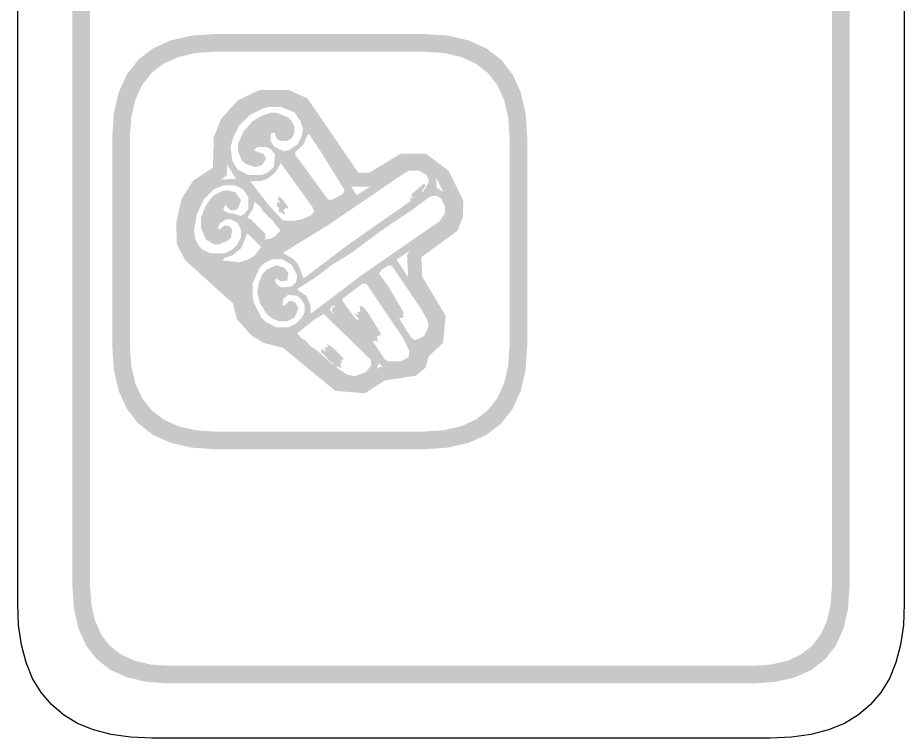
# Model space of a CAD drawing. Header units: millimetres. Extents: x 6 to 297, y 55 to 451.
# Drawn here: x 273.96 to 294.04, y 387.16 to 403.47 of the extents above; entities that cross this region are included whole.
import ezdxf

# ---------------------------------------------------------------- set-up
doc = ezdxf.new("R2010")
doc.units = ezdxf.units.MM
doc.layers.add('CUT', color=1, linetype='Continuous')
doc.layers.add('RASTER', color=7, linetype='Continuous')

msp = doc.modelspace()

# ---------------------------------------------------------------- hatches: boundary and pattern name
at = {"layer": 'RASTER'}
h = msp.add_hatch(color=7, dxfattribs=at)
h.paths.add_polyline_path([(290.6, 450), (291.116, 449.966), (291.563, 449.863), (291.941, 449.691), (292.25, 449.45), (292.491, 449.141), (292.663, 448.763), (292.766, 448.316), (292.8, 447.8), (292.8, 390.6), (292.766, 390.084), (292.662, 389.638), (292.491, 389.259), (292.25, 388.95), (291.941, 388.709), (291.563, 388.538), (291.116, 388.434), (290.6, 388.4), (277.4, 388.4), (276.884, 388.434), (276.438, 388.538), (276.059, 388.709), (275.75, 388.95), (275.509, 389.259), (275.338, 389.638), (275.234, 390.084), (275.2, 390.6), (275.2, 447.8), (275.234, 448.316), (275.338, 448.763), (275.509, 449.141), (275.75, 449.45), (276.059, 449.691), (276.438, 449.863), (276.884, 449.966), (277.4, 450)])
h.paths.add_polyline_path([(290.6, 449.6), (277.4, 449.6), (276.978, 449.572), (276.612, 449.488), (276.303, 449.347), (276.05, 449.15), (275.853, 448.897), (275.713, 448.588), (275.628, 448.222), (275.6, 447.8), (275.6, 390.6), (275.628, 390.178), (275.713, 389.813), (275.853, 389.503), (276.05, 389.25), (276.303, 389.053), (276.612, 388.912), (276.978, 388.828), (277.4, 388.8), (290.6, 388.8), (291.022, 388.828), (291.388, 388.912), (291.697, 389.053), (291.95, 389.25), (292.147, 389.503), (292.287, 389.813), (292.372, 390.178), (292.4, 390.6), (292.4, 447.8), (292.372, 448.222), (292.287, 448.588), (292.147, 448.897), (291.95, 449.15), (291.697, 449.347), (291.388, 449.488), (291.022, 449.572), (290.6, 449.6)], flags=0)
h = msp.add_hatch(color=7, dxfattribs=at)
h.paths.add_polyline_path([(283.15, 403.1), (283.701, 403.063), (284.178, 402.953), (284.582, 402.77), (284.913, 402.513), (285.17, 402.182), (285.353, 401.778), (285.463, 401.301), (285.5, 400.75), (285.5, 396.05), (285.463, 395.499), (285.353, 395.022), (285.17, 394.618), (284.913, 394.287), (284.582, 394.03), (284.178, 393.847), (283.701, 393.737), (283.15, 393.7), (278.45, 393.7), (277.899, 393.737), (277.422, 393.847), (277.018, 394.03), (276.688, 394.288), (276.43, 394.618), (276.247, 395.022), (276.137, 395.499), (276.1, 396.05), (276.1, 400.75), (276.137, 401.301), (276.247, 401.778), (276.43, 402.182), (276.688, 402.513), (277.018, 402.77), (277.422, 402.953), (277.899, 403.063), (278.45, 403.1)])
h.paths.add_polyline_path([(283.15, 402.7), (278.45, 402.7), (277.993, 402.67), (277.597, 402.578), (277.262, 402.426), (276.987, 402.213), (276.774, 401.938), (276.622, 401.603), (276.53, 401.207), (276.5, 400.75), (276.5, 396.05), (276.53, 395.593), (276.622, 395.197), (276.774, 394.862), (276.987, 394.588), (277.262, 394.374), (277.597, 394.222), (277.993, 394.13), (278.45, 394.1), (283.15, 394.1), (283.607, 394.13), (284.003, 394.222), (284.338, 394.374), (284.613, 394.588), (284.826, 394.862), (284.978, 395.197), (285.07, 395.593), (285.1, 396.05), (285.1, 400.75), (285.07, 401.207), (284.978, 401.603), (284.826, 401.938), (284.613, 402.213), (284.338, 402.426), (284.003, 402.578), (283.607, 402.67), (283.15, 402.7)], flags=0)
h = msp.add_hatch(color=7, dxfattribs=at)
h.paths.add_polyline_path([(284.052, 399.328), (284.044, 398.959), (283.923, 398.648), (283.122, 398.064), (283.102, 398.025), (283.121, 397.609), (283.653, 396.718), (283.596, 396.11), (283.272, 395.807), (283.193, 395.544), (282.974, 395.364), (282.269, 395.256), (281.827, 394.967), (281.153, 395.022), (279.967, 395.999), (279.523, 396.11), (279.254, 396.276), (278.928, 396.64), (278.833, 397.003), (277.756, 397.974), (277.565, 398.34), (277.55, 398.818), (277.667, 399.361), (277.936, 399.782), (278.38, 400.074), (278.402, 400.765), (278.567, 401.176), (278.938, 401.592), (279.428, 401.829), (280.109, 401.829), (280.526, 401.639), (281.672, 399.961), (281.925, 399.961), (282.634, 400.39), (283.208, 400.39), (283.72, 400.003)])
h.paths.add_polyline_path([(283.73, 399.257), (283.466, 399.794), (283.101, 400.07), (282.724, 400.07), (282.014, 399.641), (281.503, 399.641), (280.312, 401.385), (280.039, 401.509), (279.502, 401.509), (279.135, 401.332), (278.843, 401.005), (278.72, 400.699), (278.695, 399.897), (278.169, 399.552), (277.968, 399.237), (277.871, 398.789), (277.883, 398.423), (278.013, 398.173), (279.119, 397.176), (279.218, 396.796), (279.462, 396.524), (279.648, 396.408), (280.115, 396.292), (281.279, 395.333), (281.743, 395.295), (282.152, 395.562), (282.839, 395.667), (282.915, 395.729), (282.99, 395.981), (283.289, 396.261), (283.325, 396.644), (282.806, 397.514), (282.778, 398.096), (282.872, 398.278), (283.658, 398.852), (283.725, 399.023), (283.73, 399.257)], flags=0)
h = msp.add_hatch(color=7, dxfattribs=at)
h.paths.add_polyline_path([(283.794, 399.262), (283.804, 399.038), (283.68, 398.794), (282.542, 397.99), (283.245, 396.939), (283.402, 396.627), (283.402, 396.36), (283.312, 396.182), (283.245, 396.115), (283.024, 396.001), (283, 395.79), (282.91, 395.646), (282.666, 395.523), (282.364, 395.523), (282.22, 395.58), (282.14, 395.646), (282.039, 395.412), (281.939, 395.312), (281.628, 395.188), (281.393, 395.221), (281.115, 395.379), (280.064, 396.269), (279.82, 396.293), (279.619, 396.36), (279.475, 396.45), (279.274, 396.684), (279.093, 397.14), (278.906, 397.287), (278.725, 397.474), (278.638, 397.521), (278.39, 397.776), (278.303, 397.823), (277.935, 398.191), (277.811, 398.435), (277.811, 398.904), (277.911, 399.239), (278.069, 399.517), (278.203, 399.651), (278.414, 399.775), (278.514, 399.808), (278.906, 399.818), (278.681, 400.176), (278.615, 400.411), (278.648, 400.678), (278.805, 401.057), (278.872, 401.157), (279.174, 401.425), (279.518, 401.582), (279.686, 401.582), (279.753, 401.616), (280.121, 401.549), (280.399, 401.392), (281.638, 399.45), (282.24, 399.831), (282.488, 400.019), (282.733, 400.143), (282.967, 400.176), (283.258, 400.066), (283.345, 399.985), (283.436, 399.808), (283.446, 399.617), (283.68, 399.483)])
h.paths.add_polyline_path([(283.636, 399.205), (283.546, 399.383), (283.436, 399.44), (283.292, 399.416), (282.91, 399.128), (282.187, 398.646), (281.537, 398.157), (281.082, 397.876), (280.7, 397.588), (280.312, 397.341), (280.299, 397.307), (280.499, 397.173), (280.59, 396.962), (280.6, 396.771), (281.752, 397.642), (283.513, 398.861), (283.636, 399.038)], flags=0)
h.paths.add_polyline_path([(283.268, 399.808), (283.211, 399.918), (283.034, 400.009), (282.833, 400.009), (282.722, 399.952), (280.968, 398.76), (279.964, 398.144), (280.198, 398.01), (280.299, 397.91), (280.432, 397.575), (280.466, 397.588), (281.417, 398.311), (282.856, 399.316), (282.843, 399.363), (282.89, 399.363), (282.81, 399.43), (282.923, 399.383), (282.876, 399.45), (282.89, 399.483), (283.124, 399.684), (283.168, 399.708), (283.201, 399.674), (283.111, 399.53), (283.144, 399.53), (283.268, 399.741)], flags=0)
h.paths.add_polyline_path([(283.268, 396.494), (283.235, 396.627), (283.077, 396.905), (282.441, 397.843), (282.364, 397.866), (282.22, 397.776), (282.14, 397.675), (282.341, 397.408), (282.676, 396.838), (282.699, 396.795), (282.676, 396.738), (282.722, 396.704), (282.599, 396.661), (282.856, 396.249), (282.943, 396.169), (283.077, 396.216), (283.178, 396.283)], flags=0)
h.paths.add_polyline_path([(282.833, 395.924), (282.676, 396.236), (281.852, 397.454), (281.752, 397.441), (281.316, 397.106), (281.316, 397.053), (281.618, 396.651), (281.661, 396.627), (281.685, 396.651), (281.571, 396.785), (281.685, 396.738), (281.638, 396.818), (281.718, 396.805), (281.705, 396.952), (281.805, 396.905), (281.906, 396.771), (282.187, 396.316), (282.173, 396.283), (282.096, 396.259), (282.12, 396.135), (282.029, 396.159), (282.006, 396.135), (282.274, 395.734), (282.364, 395.69), (282.632, 395.69), (282.81, 395.78)], flags=0)
h.paths.add_polyline_path([(281.962, 395.723), (280.891, 396.761), (280.68, 396.637), (280.289, 396.326), (280.379, 396.216), (280.466, 396.169), (280.613, 396.015), (280.7, 395.968), (281.092, 395.623), (281.115, 395.646), (281.048, 395.68), (280.834, 395.901), (280.834, 395.981), (280.948, 395.901), (280.901, 396.015), (280.982, 396.001), (280.968, 396.082), (281.082, 396.015), (281.35, 395.747), (281.269, 395.713), (281.316, 395.68), (281.269, 395.646), (281.283, 395.533), (281.192, 395.59), (281.182, 395.546), (281.427, 395.389), (281.594, 395.355), (281.839, 395.446), (281.962, 395.59)], flags=0)
h.paths.add_polyline_path([(281.36, 399.574), (280.834, 400.421), (280.566, 400.822), (280.533, 400.836), (280.432, 400.601), (280.245, 400.421), (280.245, 400.367), (280.982, 399.363), (281.059, 399.339), (281.236, 399.43), (281.336, 399.497)], flags=0)
h.paths.add_polyline_path([(281.159, 396.929), (281.125, 396.962), (281.082, 396.939), (281.025, 396.862), (281.136, 396.738), (281.069, 396.852), (281.102, 396.919)], flags=0)
h.paths.add_polyline_path([(280.68, 399.081), (280.633, 399.182), (279.92, 400.176), (279.796, 399.965), (279.629, 399.831), (279.485, 399.775), (279.227, 399.764), (279.642, 399.229), (279.964, 398.881), (280.222, 398.871), (280.389, 398.904), (280.6, 398.994)], flags=0)
h.paths.add_polyline_path([(280.456, 396.962), (280.399, 397.073), (280.299, 397.173), (280.088, 397.197), (279.977, 397.106), (279.954, 396.962), (279.997, 396.952), (280.121, 397.063), (280.232, 397.039), (280.322, 396.895), (280.232, 396.684), (280.054, 396.594), (279.887, 396.594), (279.743, 396.651), (279.609, 396.751), (279.452, 396.996), (279.385, 397.23), (279.418, 397.464), (279.508, 397.675), (279.609, 397.776), (279.82, 397.866), (279.997, 397.809), (280.088, 397.699), (280.064, 397.521), (279.92, 397.498), (279.82, 397.565), (279.786, 397.531), (279.81, 397.454), (279.92, 397.364), (280.165, 397.387), (280.265, 397.488), (280.289, 397.632), (280.165, 397.876), (279.954, 398), (279.719, 398), (279.542, 397.91), (279.441, 397.809), (279.284, 397.464), (279.284, 397.13), (279.318, 396.996), (279.475, 396.684), (279.575, 396.584), (279.82, 396.46), (280.088, 396.46), (280.265, 396.55), (280.399, 396.684), (280.456, 396.795)], flags=0)
h.paths.add_polyline_path([(280.422, 400.946), (280.366, 401.124), (280.232, 401.325), (279.92, 401.449), (279.652, 401.449), (279.518, 401.415), (279.207, 401.258), (278.973, 401.023), (278.849, 400.779), (278.782, 400.545), (278.815, 400.243), (278.939, 400.032), (279.184, 399.908), (279.485, 399.908), (279.629, 399.965), (279.763, 400.099), (279.786, 400.377), (279.696, 400.488), (279.585, 400.545), (279.418, 400.545), (279.328, 400.501), (279.328, 400.454), (279.529, 400.387), (279.585, 400.277), (279.495, 400.133), (279.341, 400.086), (279.107, 400.166), (279.04, 400.233), (278.949, 400.444), (278.949, 400.612), (279.073, 400.889), (279.274, 401.124), (279.485, 401.248), (279.686, 401.315), (279.82, 401.315), (280.064, 401.224), (280.165, 401.124), (280.222, 401.013), (280.222, 400.846), (280.165, 400.735), (280.054, 400.678), (279.92, 400.678), (279.83, 400.722), (279.776, 400.869), (279.709, 400.856), (279.686, 400.812), (279.686, 400.678), (279.763, 400.555), (279.987, 400.444), (280.098, 400.468), (280.299, 400.601), (280.389, 400.779)], flags=0)
h.paths.add_polyline_path([(280.078, 399.195), (280.078, 399.148), (280.031, 399.162), (279.964, 399.095), (280.011, 399.061), (280.011, 399.015), (279.863, 399.081), (279.887, 399.138), (279.83, 399.215), (279.83, 399.296), (279.91, 399.282), (279.863, 399.349), (279.863, 399.43), (279.964, 399.349)], flags=0)
h.paths.add_polyline_path([(279.91, 398.646), (279.729, 398.881), (279.508, 399.095), (279.462, 399.182), (279.328, 399.296), (279.284, 399.138), (279.16, 398.948), (279.227, 398.914), (279.562, 398.579), (279.575, 398.479), (279.529, 398.445), (279.686, 398.469), (279.796, 398.526)], flags=0)
h.paths.add_polyline_path([(279.475, 398.278), (279.16, 398.593), (279.026, 398.258), (278.825, 398.09), (278.648, 398.034), (278.591, 397.977), (278.983, 397.933), (279.184, 398), (279.328, 398.09)], flags=0)
h.paths.add_polyline_path([(279.184, 399.406), (279.06, 399.584), (278.882, 399.674), (278.615, 399.674), (278.404, 399.584), (278.169, 399.349), (278.012, 399.004), (277.955, 398.66), (277.978, 398.469), (278.069, 398.291), (278.136, 398.224), (278.313, 398.134), (278.648, 398.134), (278.825, 398.224), (278.926, 398.325), (279.016, 398.502), (279.016, 398.67), (278.939, 398.827), (278.782, 398.904), (278.681, 398.904), (278.538, 398.814), (278.491, 398.713), (278.538, 398.68), (278.648, 398.77), (278.758, 398.747), (278.815, 398.67), (278.792, 398.492), (278.725, 398.425), (278.514, 398.335), (278.414, 398.335), (278.223, 398.445), (278.112, 398.703), (278.112, 398.938), (278.203, 399.182), (278.337, 399.383), (278.404, 399.45), (278.581, 399.54), (278.705, 399.564), (278.892, 399.517), (279.016, 399.339), (278.959, 399.162), (278.882, 399.105), (278.782, 399.105), (278.658, 399.229), (278.615, 399.138), (278.638, 399.095), (278.748, 399.038), (278.849, 399.038), (279.006, 398.981), (279.093, 399.028), (279.184, 399.138)], flags=0)

# ---------------------------------------------------------------- linework, layer by layer
at = {"layer": 'CUT'}
msp.add_lwpolyline([(294.04, 448.201), (294.04, 390.199), (294.019, 389.717), (293.956, 389.275), (293.851, 388.875), (293.703, 388.515), (293.512, 388.197), (293.278, 387.922), (293.003, 387.688), (292.685, 387.497), (292.325, 387.349), (291.925, 387.244), (291.483, 387.181), (291.001, 387.16), (276.999, 387.16), (276.517, 387.181), (276.075, 387.244), (275.675, 387.349), (275.315, 387.497), (274.997, 387.688), (274.722, 387.922), (274.488, 388.197), (274.297, 388.515), (274.149, 388.875), (274.044, 389.275), (273.981, 389.717), (273.96, 390.199), (273.96, 448.201)], dxfattribs=at)

doc.saveas('drawing.dxf')
